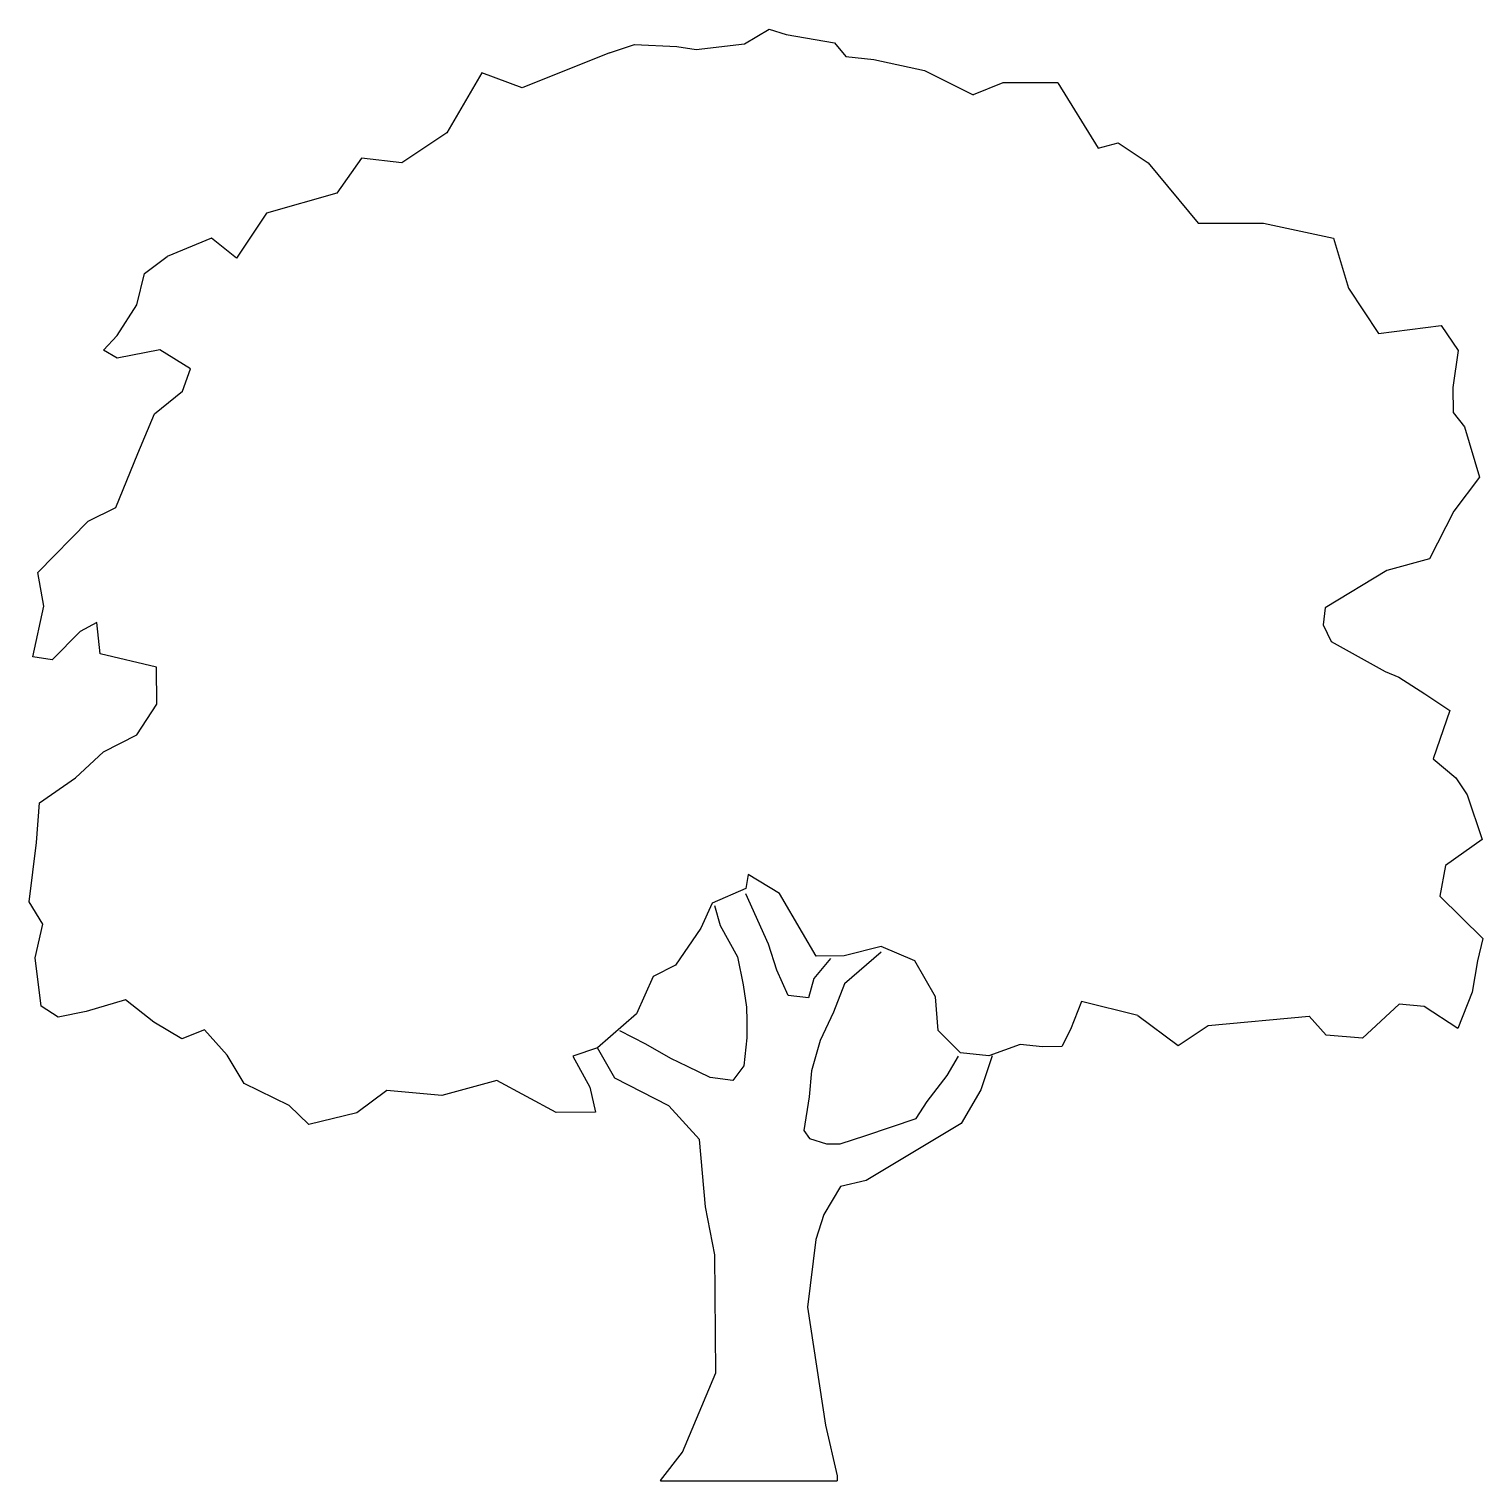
# Model space of a CAD drawing. Header units: metres. Extents: x -5.6 to 4.4, y 0 to 10.
import ezdxf

# ---------------------------------------------------------------- set-up
doc = ezdxf.new("R2010")
doc.units = ezdxf.units.M
doc.header["$LTSCALE"] = 0.2

msp = doc.modelspace()

# ---------------------------------------------------------------- linework, layer by layer
for p, q in [((-0.638, 9.894), (-0.467, 9.995)), ((-0.467, 9.995), (-0.351, 9.957)), ((-0.351, 9.957), (-0.018, 9.899)), ((-1.566, 9.831), (-2.169, 9.59)), ((-1.566, 9.831), (-1.395, 9.888)), ((-1.395, 9.888), (-1.102, 9.874)), ((-1.102, 9.874), (-0.969, 9.853)), ((-0.969, 9.853), (-0.638, 9.894)), ((-0.018, 9.899), (0.06, 9.805)), ((0.06, 9.805), (0.254, 9.785)), ((0.254, 9.785), (0.603, 9.71)), ((0.603, 9.71), (0.936, 9.541)), ((-2.445, 9.694), (-2.687, 9.28)), ((-2.169, 9.59), (-2.445, 9.694)), ((1.142, 9.625), (0.936, 9.541)), ((1.521, 9.625), (1.142, 9.625)), ((1.521, 9.625), (1.797, 9.176)), ((-2.687, 9.28), (-2.997, 9.073)), ((1.797, 9.176), (1.935, 9.211)), ((1.935, 9.211), (2.142, 9.073)), ((-3.273, 9.107), (-3.445, 8.865)), ((-2.997, 9.073), (-3.273, 9.107)), ((2.142, 9.073), (2.487, 8.658)), ((-3.445, 8.865), (-3.928, 8.727)), ((-3.928, 8.727), (-4.135, 8.417)), ((2.487, 8.658), (2.935, 8.658)), ((2.935, 8.658), (3.418, 8.555)), ((-4.307, 8.555), (-4.613, 8.429)), ((-4.135, 8.417), (-4.307, 8.555)), ((3.418, 8.555), (3.521, 8.21)), ((-4.767, 8.312), (-4.613, 8.429)), ((-4.821, 8.096), (-4.767, 8.312)), ((3.521, 8.21), (3.728, 7.899)), ((-4.957, 7.885), (-4.821, 8.096)), ((3.728, 7.899), (4.159, 7.953)), ((4.159, 7.953), (4.277, 7.782)), ((-5.05, 7.784), (-4.957, 7.885)), ((-4.956, 7.73), (-5.05, 7.784)), ((-4.663, 7.787), (-4.956, 7.73)), ((-4.452, 7.656), (-4.663, 7.787)), ((4.277, 7.782), (4.24, 7.527)), ((-4.506, 7.501), (-4.452, 7.656)), ((4.24, 7.527), (4.241, 7.356)), ((-4.699, 7.345), (-4.506, 7.501)), ((-4.813, 7.073), (-4.699, 7.345)), ((4.241, 7.356), (4.319, 7.257)), ((4.319, 7.257), (4.422, 6.909)), ((-4.965, 6.701), (-4.813, 7.073)), ((4.422, 6.909), (4.247, 6.676)), ((-5.157, 6.606), (-4.965, 6.701)), ((4.247, 6.676), (4.078, 6.348)), ((-5.503, 6.254), (-5.157, 6.606)), ((4.078, 6.348), (3.785, 6.268)), ((-5.462, 6.022), (-5.503, 6.254)), ((3.785, 6.268), (3.361, 6.011)), ((-5.537, 5.673), (-5.462, 6.022)), ((3.361, 6.011), (3.346, 5.894)), ((-5.097, 5.909), (-5.212, 5.847)), ((-5.073, 5.694), (-5.097, 5.909)), ((-5.212, 5.847), (-5.404, 5.652)), ((3.346, 5.894), (3.402, 5.779)), ((3.402, 5.779), (3.774, 5.572)), ((-5.404, 5.652), (-5.537, 5.673)), ((-4.685, 5.603), (-5.073, 5.694)), ((-4.683, 5.348), (-4.685, 5.603)), ((3.774, 5.572), (3.868, 5.534)), ((3.868, 5.534), (4.046, 5.419)), ((4.046, 5.419), (4.219, 5.304)), ((-4.82, 5.137), (-4.683, 5.348)), ((4.219, 5.304), (4.105, 4.971)), ((-5.051, 5.019), (-4.82, 5.137)), ((-5.243, 4.841), (-5.051, 5.019)), ((4.105, 4.971), (4.261, 4.84)), ((-5.491, 4.667), (-5.243, 4.841)), ((4.261, 4.84), (4.339, 4.724)), ((4.339, 4.724), (4.441, 4.415)), ((-5.511, 4.396), (-5.491, 4.667)), ((4.441, 4.415), (4.188, 4.236)), ((-5.563, 3.986), (-5.511, 4.396)), ((4.188, 4.236), (4.151, 4.026)), ((-0.613, 4.174), (-0.629, 4.079)), ((-0.396, 4.043), (-0.613, 4.174)), ((-0.629, 4.079), (-0.86, 3.978)), ((-0.471, 3.694), (-0.629, 4.041)), ((-0.239, 3.773), (-0.396, 4.043)), ((4.151, 4.026), (4.447, 3.735)), ((-5.467, 3.832), (-5.563, 3.986)), ((-0.86, 3.978), (-0.937, 3.806)), ((-0.844, 3.962), (-0.804, 3.824)), ((-5.521, 3.6), (-5.467, 3.832)), ((-0.937, 3.806), (-1.112, 3.55)), ((-0.804, 3.824), (-0.686, 3.609)), ((-0.144, 3.613), (-0.239, 3.773)), ((4.447, 3.735), (4.409, 3.58)), ((-0.686, 3.609), (-0.646, 3.416)), ((-0.414, 3.517), (-0.471, 3.694)), ((0.049, 3.615), (-0.144, 3.613)), ((0.303, 3.678), (0.049, 3.615)), ((0.304, 3.639), (0.051, 3.421)), ((0.536, 3.58), (0.303, 3.678)), ((-5.48, 3.268), (-5.521, 3.6)), ((-1.112, 3.55), (-1.266, 3.472)), ((-0.336, 3.341), (-0.414, 3.517)), ((-0.044, 3.597), (-0.16, 3.458)), ((0.677, 3.332), (0.536, 3.58)), ((4.409, 3.58), (4.372, 3.364)), ((-1.266, 3.472), (-1.38, 3.216)), ((-0.646, 3.416), (-0.623, 3.261)), ((-0.16, 3.458), (-0.197, 3.325)), ((0.051, 3.421), (-0.025, 3.227)), ((-4.899, 3.311), (-5.17, 3.232)), ((-4.704, 3.158), (-4.899, 3.311)), ((-0.197, 3.325), (-0.336, 3.341)), ((0.695, 3.1), (0.677, 3.332)), ((4.372, 3.364), (4.274, 3.114)), ((-5.363, 3.192), (-5.48, 3.268)), ((-5.17, 3.232), (-5.363, 3.192)), ((-1.38, 3.216), (-1.649, 2.982)), ((-0.623, 3.261), (-0.622, 3.167)), ((-0.025, 3.227), (-0.117, 3.033)), ((1.683, 3.301), (1.607, 3.107)), ((2.071, 3.205), (1.683, 3.301)), ((2.071, 3.205), (2.349, 2.998)), ((3.869, 3.283), (3.617, 3.048)), ((4.041, 3.267), (3.869, 3.283)), ((4.274, 3.114), (4.041, 3.267)), ((-4.51, 3.043), (-4.704, 3.158)), ((-4.356, 3.105), (-4.51, 3.043)), ((-4.199, 2.93), (-4.356, 3.105)), ((-0.622, 3.167), (-0.621, 3.051)), ((1.607, 3.107), (1.548, 2.99)), ((2.349, 2.998), (2.556, 3.136)), ((2.556, 3.136), (3.251, 3.2)), ((3.368, 3.068), (3.251, 3.2)), ((-1.317, 3.007), (-1.495, 3.099)), ((-1.145, 2.908), (-1.317, 3.007)), ((-0.621, 3.051), (-0.642, 2.857)), ((-0.117, 3.033), (-0.177, 2.822)), ((0.851, 2.946), (0.695, 3.1)), ((1.26, 3.005), (1.045, 2.926)), ((1.415, 2.989), (1.26, 3.005)), ((3.617, 3.048), (3.368, 3.068)), ((-4.082, 2.737), (-4.199, 2.93)), ((-1.649, 2.982), (-1.82, 2.925)), ((-1.82, 2.925), (-1.702, 2.711)), ((-1.531, 2.773), (-1.649, 2.982)), ((-1.029, 2.854), (-1.145, 2.908)), ((0.758, 2.791), (0.835, 2.924)), ((1.045, 2.926), (0.851, 2.946)), ((1.067, 2.926), (0.991, 2.693)), ((1.548, 2.99), (1.415, 2.989)), ((-0.873, 2.778), (-1.029, 2.854)), ((-0.642, 2.857), (-0.718, 2.757)), ((-0.177, 2.822), (-0.192, 2.645)), ((-3.771, 2.585), (-4.082, 2.737)), ((-2.342, 2.757), (-2.721, 2.653)), ((-1.933, 2.537), (-2.342, 2.757)), ((-1.702, 2.711), (-1.662, 2.539)), ((-1.159, 2.582), (-1.531, 2.773)), ((-0.718, 2.757), (-0.873, 2.778)), ((0.621, 2.613), (0.758, 2.791)), ((-3.1, 2.688), (-3.306, 2.533)), ((-2.721, 2.653), (-3.1, 2.688)), ((-0.192, 2.645), (-0.229, 2.412)), ((0.545, 2.496), (0.621, 2.613)), ((0.991, 2.693), (0.855, 2.46)), ((-3.637, 2.453), (-3.771, 2.585)), ((-3.306, 2.533), (-3.637, 2.453)), ((-1.662, 2.539), (-1.933, 2.537)), ((-0.947, 2.351), (-1.159, 2.582)), ((-0.229, 2.412), (-0.19, 2.357)), ((0.197, 2.377), (0.545, 2.496)), ((0.855, 2.46), (0.2, 2.067)), ((-0.905, 1.887), (-0.947, 2.351)), ((-0.19, 2.357), (-0.073, 2.32)), ((-0.073, 2.32), (0.021, 2.32)), ((0.021, 2.32), (0.197, 2.377)), ((0.023, 2.027), (-0.091, 1.833)), ((0.2, 2.067), (0.023, 2.027)), ((-0.841, 1.556), (-0.905, 1.887)), ((-0.091, 1.833), (-0.145, 1.661)), ((-0.145, 1.661), (-0.203, 1.196)), ((-0.835, 0.743), (-0.841, 1.556)), ((-0.203, 1.196), (-0.162, 0.925)), ((-0.162, 0.925), (-0.08, 0.384)), ((-1.063, 0.199), (-0.835, 0.743)), ((-0.08, 0.384), (0, 0.036)), ((-1.216, 0.004), (-1.063, 0.199)), ((-1.216, 0.004), (-1.216, 0)), ((-1.216, 0), (0, 0)), ((0, 0.036), (0, 0))]:
    msp.add_line(p, q)

doc.saveas('drawing.dxf')
